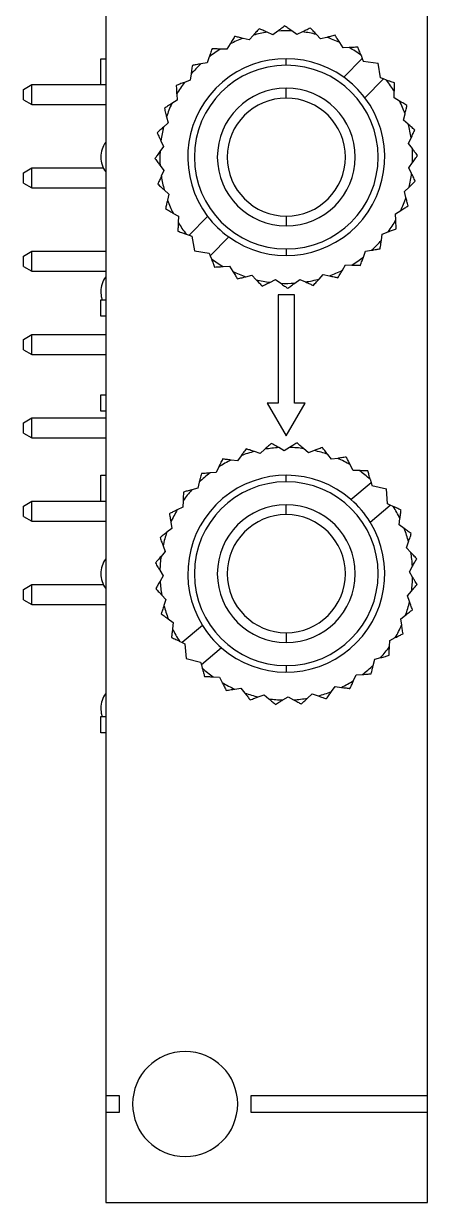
# Model space of a CAD drawing. Extents: x 280 to 292, y 410 to 538.
# Drawn here: x 279.85 to 292.16, y 409.86 to 445.8 of the extents above; entities that cross this region are included whole.
import ezdxf

# ---------------------------------------------------------------- set-up
doc = ezdxf.new("R2010")
doc.units = 0
doc.layers.get('0').update_dxf_attribs({"linetype": 'CONTINUOUS'})

msp = doc.modelspace()

# ---------------------------------------------------------------- linework, layer by layer
at = {"color": 7, "linetype": 'CONTINUOUS'}
for p, q in [((282.356, 473.864), (282.356, 413.114)), ((292.156, 413.114), (292.156, 473.864)), ((286.726, 445.305), (286.541, 445.347)), ((286.854, 445.446), (286.726, 445.305)), ((287.446, 445.456), (287.272, 445.534)), ((287.598, 445.57), (287.446, 445.456)), ((288.181, 445.465), (288.026, 445.575)), ((288.352, 445.547), (288.181, 445.465)), ((288.903, 445.329), (288.773, 445.468)), ((289.088, 445.376), (288.903, 445.329)), ((286.05, 445.016), (285.86, 445.021)), ((286.148, 445.179), (286.05, 445.016)), ((289.586, 445.056), (289.485, 445.217)), ((289.776, 445.066), (289.586, 445.056)), ((282.206, 443.929), (282.206, 444.729)), ((282.206, 444.729), (282.356, 444.729)), ((285.444, 444.6), (285.256, 444.569)), ((285.507, 444.78), (285.444, 444.6)), ((287.856, 444.529), (287.856, 444.729)), ((289.607, 444.164), (290.169, 444.739)), ((290.134, 444.832), (290.169, 444.739)), ((290.169, 444.739), (290.201, 444.654)), ((290.201, 444.654), (290.652, 444.589)), ((290.727, 444.141), (290.652, 444.589)), ((284.957, 444.263), (284.93, 444.075)), ((279.854, 443.792), (280.108, 443.939)), ((280.108, 443.329), (280.108, 443.939)), ((280.108, 443.939), (282.206, 443.939)), ((282.356, 443.929), (282.206, 443.929)), ((284.93, 444.075), (284.752, 444.007)), ((287.856, 443.529), (287.856, 443.829)), ((290.251, 443.535), (290.813, 444.11)), ((290.813, 444.11), (290.727, 444.141)), ((290.906, 444.077), (290.813, 444.11)), ((279.854, 443.476), (279.854, 443.792)), ((279.854, 443.476), (280.108, 443.329)), ((284.528, 443.459), (284.367, 443.358)), ((284.518, 443.649), (284.528, 443.459)), ((291.142, 443.534), (291.148, 443.724)), ((291.306, 443.437), (291.142, 443.534)), ((280.108, 443.329), (282.356, 443.329)), ((284.255, 442.776), (284.116, 442.646)), ((284.208, 442.961), (284.255, 442.776)), ((291.431, 442.858), (291.474, 443.044)), ((291.573, 442.731), (291.431, 442.858)), ((284.12, 442.054), (284.009, 441.899)), ((284.038, 442.226), (284.12, 442.054)), ((291.583, 442.139), (291.661, 442.312)), ((291.697, 441.986), (291.583, 442.139)), ((279.854, 441.252), (280.108, 441.399)), ((280.108, 440.789), (280.108, 441.399)), ((280.108, 441.399), (282.282, 441.399)), ((284.014, 441.471), (284.128, 441.319)), ((284.128, 441.319), (284.05, 441.145)), ((291.591, 441.404), (291.702, 441.559)), ((291.673, 441.232), (291.591, 441.404)), ((279.854, 440.936), (279.854, 441.252)), ((279.854, 440.936), (280.108, 440.789)), ((280.108, 440.789), (282.356, 440.789)), ((284.138, 440.727), (284.28, 440.599)), ((284.28, 440.599), (284.237, 440.414)), ((291.456, 440.681), (291.595, 440.812)), ((291.503, 440.497), (291.456, 440.681)), ((284.405, 440.021), (284.569, 439.923)), ((284.569, 439.923), (284.563, 439.733)), ((285.46, 439.922), (284.898, 439.347)), ((287.856, 439.929), (287.856, 439.629)), ((291.183, 439.999), (291.344, 440.1)), ((291.193, 439.809), (291.183, 439.999)), ((284.805, 439.38), (284.898, 439.347)), ((284.898, 439.347), (284.984, 439.317)), ((284.984, 439.317), (285.06, 438.868)), ((286.104, 439.293), (285.542, 438.718)), ((290.754, 439.195), (290.781, 439.383)), ((290.781, 439.383), (290.959, 439.451)), ((279.854, 438.712), (280.108, 438.859)), ((280.108, 438.249), (280.108, 438.859)), ((280.108, 438.859), (282.356, 438.859)), ((285.06, 438.868), (285.51, 438.803)), ((285.51, 438.803), (285.542, 438.718)), ((287.856, 438.929), (287.856, 438.729)), ((290.204, 438.678), (290.267, 438.857)), ((290.267, 438.857), (290.455, 438.889)), ((279.854, 438.396), (279.854, 438.712)), ((285.542, 438.718), (285.577, 438.625)), ((289.564, 438.278), (289.661, 438.442)), ((289.661, 438.442), (289.851, 438.436)), ((279.854, 438.396), (280.108, 438.249)), ((280.108, 438.249), (282.356, 438.249)), ((285.936, 438.392), (286.126, 438.402)), ((286.126, 438.402), (286.227, 438.24)), ((286.624, 438.081), (286.808, 438.128)), ((286.808, 438.128), (286.938, 437.99)), ((288.858, 438.011), (288.985, 438.153)), ((288.985, 438.153), (289.17, 438.11)), ((287.359, 437.911), (287.531, 437.993)), ((287.531, 437.993), (287.686, 437.883)), ((288.113, 437.887), (288.266, 438.001)), ((288.266, 438.001), (288.439, 437.923)), ((282.206, 436.879), (282.206, 437.379)), ((282.206, 437.379), (282.356, 437.379)), ((287.606, 437.529), (287.606, 434.229)), ((288.106, 437.529), (287.606, 437.529)), ((288.106, 434.229), (288.106, 437.529)), ((282.356, 436.879), (282.206, 436.879)), ((279.854, 436.172), (280.108, 436.319)), ((280.108, 435.709), (280.108, 436.319)), ((280.108, 436.319), (282.356, 436.319)), ((279.854, 435.856), (279.854, 436.172)), ((279.854, 435.856), (280.108, 435.709)), ((280.108, 435.709), (282.356, 435.709)), ((282.206, 433.979), (282.206, 434.479)), ((282.206, 434.479), (282.356, 434.479)), ((287.606, 434.229), (287.278, 434.229)), ((287.278, 434.229), (287.856, 433.229)), ((287.856, 433.229), (288.433, 434.229)), ((288.433, 434.229), (288.106, 434.229)), ((279.854, 433.632), (280.108, 433.779)), ((280.108, 433.169), (280.108, 433.779)), ((280.108, 433.779), (282.356, 433.779)), ((282.356, 433.979), (282.206, 433.979)), ((279.854, 433.316), (279.854, 433.632)), ((279.854, 433.316), (280.108, 433.169)), ((280.108, 433.169), (282.356, 433.169)), ((287.066, 432.695), (286.885, 432.754)), ((287.206, 432.823), (287.066, 432.695)), ((287.796, 432.778), (287.63, 432.872)), ((287.958, 432.877), (287.796, 432.778)), ((288.529, 432.718), (288.385, 432.842)), ((288.707, 432.783), (288.529, 432.718)), ((289.235, 432.516), (289.118, 432.666)), ((286.366, 432.47), (286.177, 432.493)), ((286.478, 432.624), (286.366, 432.47)), ((289.423, 432.545), (289.235, 432.516)), ((289.889, 432.179), (289.804, 432.35)), ((282.206, 431.229), (282.206, 432.029)), ((282.206, 432.029), (282.356, 432.029)), ((285.723, 432.113), (285.533, 432.099)), ((285.803, 432.286), (285.723, 432.113)), ((287.856, 431.829), (287.856, 432.029)), ((290.079, 432.172), (289.889, 432.179)), ((285.162, 431.638), (284.979, 431.587)), ((285.207, 431.823), (285.162, 431.638)), ((289.827, 431.29), (290.441, 431.81)), ((290.414, 431.906), (290.441, 431.81)), ((290.441, 431.81), (290.465, 431.722)), ((290.465, 431.722), (290.907, 431.615)), ((290.94, 431.161), (290.907, 431.615)), ((279.854, 431.092), (280.108, 431.239)), ((280.108, 430.629), (280.108, 431.239)), ((280.108, 431.239), (282.206, 431.239)), ((282.356, 431.229), (282.206, 431.229)), ((284.713, 431.252), (284.705, 431.062)), ((279.854, 430.776), (279.854, 431.092)), ((284.705, 431.062), (284.535, 430.977)), ((287.856, 430.829), (287.856, 431.129)), ((290.409, 430.603), (291.022, 431.123)), ((291.022, 431.123), (290.94, 431.161)), ((291.113, 431.081), (291.022, 431.123)), ((279.854, 430.776), (280.108, 430.629)), ((280.108, 430.629), (282.356, 430.629)), ((284.339, 430.597), (284.369, 430.409)), ((291.297, 430.519), (291.32, 430.708)), ((291.451, 430.407), (291.297, 430.519)), ((284.369, 430.409), (284.219, 430.292)), ((284.101, 429.88), (284.166, 429.702)), ((291.521, 429.819), (291.581, 429.999)), ((291.65, 429.679), (291.521, 429.819)), ((284.166, 429.702), (284.042, 429.558)), ((284.007, 429.132), (284.106, 428.969)), ((291.605, 429.088), (291.699, 429.254)), ((291.704, 428.926), (291.605, 429.088)), ((284.106, 428.969), (284.012, 428.804)), ((279.854, 428.552), (280.108, 428.699)), ((279.854, 428.236), (279.854, 428.552)), ((280.108, 428.089), (280.108, 428.699)), ((280.108, 428.699), (282.282, 428.699)), ((284.061, 428.379), (284.19, 428.239)), ((291.545, 428.356), (291.669, 428.5)), ((291.61, 428.177), (291.545, 428.356)), ((279.854, 428.236), (280.108, 428.089)), ((280.108, 428.089), (282.356, 428.089)), ((284.19, 428.239), (284.13, 428.058)), ((284.261, 427.651), (284.414, 427.539)), ((291.343, 427.649), (291.493, 427.766)), ((291.372, 427.461), (291.343, 427.649)), ((284.414, 427.539), (284.391, 427.35)), ((285.302, 427.454), (284.689, 426.934)), ((284.598, 426.976), (284.689, 426.934)), ((284.689, 426.934), (284.771, 426.896)), ((287.856, 427.229), (287.856, 426.929)), ((290.998, 426.805), (291.006, 426.995)), ((291.006, 426.995), (291.176, 427.081)), ((284.771, 426.896), (284.804, 426.442)), ((285.884, 426.768), (285.271, 426.248)), ((284.804, 426.442), (285.246, 426.335)), ((285.246, 426.335), (285.271, 426.248)), ((285.271, 426.248), (285.297, 426.152)), ((287.856, 426.229), (287.856, 426.029)), ((290.504, 426.235), (290.549, 426.42)), ((290.549, 426.42), (290.732, 426.47)), ((285.632, 425.886), (285.822, 425.878)), ((285.822, 425.878), (285.907, 425.708)), ((289.908, 425.772), (289.988, 425.944)), ((289.988, 425.944), (290.178, 425.958)), ((286.288, 425.512), (286.476, 425.542)), ((286.476, 425.542), (286.593, 425.392)), ((289.233, 425.434), (289.346, 425.587)), ((289.346, 425.587), (289.534, 425.564)), ((287.004, 425.274), (287.183, 425.34)), ((287.183, 425.34), (287.327, 425.215)), ((287.753, 425.18), (287.915, 425.279)), ((287.915, 425.279), (288.081, 425.185)), ((288.506, 425.234), (288.646, 425.363)), ((288.646, 425.363), (288.826, 425.303)), ((282.206, 424.179), (282.206, 424.679)), ((282.206, 424.679), (282.356, 424.679)), ((282.356, 424.179), (282.206, 424.179)), ((282.776, 413.114), (282.356, 413.114)), ((282.356, 413.114), (282.356, 412.614)), ((282.776, 412.614), (282.776, 413.114)), ((286.776, 413.114), (286.776, 412.614)), ((292.156, 413.114), (286.776, 413.114)), ((292.156, 412.614), (292.156, 413.114)), ((282.356, 412.614), (282.776, 412.614)), ((282.356, 412.614), (282.356, 409.864)), ((286.776, 412.614), (292.156, 412.614)), ((292.156, 409.864), (292.156, 412.614)), ((282.356, 409.864), (292.156, 409.864))]:
    msp.add_line(p, q, dxfattribs=at)
at = {"color": 7, "linetype": 'CONTINUOUS', "flags": 128}
for points in [[(282.206, 437.629), (282.22, 437.482), (282.248, 437.379)], [(282.206, 424.929), (282.22, 424.782), (282.248, 424.679)]]:
    msp.add_lwpolyline(points, dxfattribs=at)
at = {"color": 7, "linetype": 'CONTINUOUS'}
for centre, radius, start, end in [((287.856, 441.729), 3.85, 109.9689, 116.3367), ((287.856, 441.729), 3.85, 98.7189, 105.0867), ((287.856, 441.729), 3.85, 87.4689, 93.8367), ((287.856, 441.729), 3.85, 76.2189, 82.5867), ((287.856, 441.729), 3.85, 64.9689, 71.3367), ((287.856, 441.729), 3.85, 121.2189, 127.5867), ((287.856, 441.729), 3.85, 53.7189, 60.0867), ((287.856, 441.729), 3, 54.2797, 217.0258), ((287.856, 441.729), 3.85, 132.4689, 138.8367), ((287.856, 441.729), 2.8, 90, 270), ((287.856, 441.729), 2.8, 270, 90), ((287.856, 441.729), 3, 37.0258, 54.2797), ((287.856, 441.729), 3.85, 143.7189, 150.0867), ((287.856, 441.729), 2.1, 90, 270), ((287.856, 441.729), 2.1, 270, 90), ((287.856, 441.729), 3.85, 31.2189, 37.5867), ((287.856, 441.729), 1.8, 90, 270), ((287.856, 441.729), 3, 234.2797, 37.0258), ((287.856, 441.729), 1.8, 270, 90), ((287.856, 441.729), 3.85, 154.9689, 161.3367), ((287.856, 441.729), 3.85, 19.9689, 26.3367), ((287.856, 441.729), 3.85, 8.7189, 15.0867), ((287.856, 441.729), 3.85, 166.2189, 172.5867), ((282.956, 441.729), 0.75, 143.1301, 180), ((282.956, 441.729), 0.75, 180, 216.8699), ((287.856, 441.729), 3.85, 177.4689, 183.8367), ((287.856, 441.729), 3.85, 357.4689, 3.8367), ((287.856, 441.729), 3.85, 188.7189, 195.0867), ((287.856, 441.729), 3.85, 346.2189, 352.5867), ((287.856, 441.729), 3.85, 199.9689, 206.3367), ((287.856, 441.729), 3.85, 334.9689, 341.3367), ((287.856, 441.729), 3, 217.0258, 234.2797), ((287.856, 441.729), 3.85, 211.2189, 217.5867), ((287.856, 441.729), 3.85, 323.7189, 330.0867), ((287.856, 441.729), 3.85, 312.4689, 318.8367), ((287.856, 441.729), 3.85, 233.7189, 240.0867), ((287.856, 441.729), 3.85, 301.2189, 307.5867), ((282.956, 437.629), 0.75, 143.1301, 180), ((287.856, 441.729), 3.85, 244.9689, 251.3367), ((287.856, 441.729), 3.85, 289.9689, 296.3367), ((287.856, 441.729), 3.85, 256.2189, 262.5867), ((287.856, 441.729), 3.85, 267.4689, 273.8367), ((287.856, 441.729), 3.85, 278.7189, 285.0867), ((287.856, 429.029), 3.85, 104.6022, 110.97), ((287.856, 429.029), 3.85, 93.3522, 99.72), ((287.856, 429.029), 3.85, 82.1022, 88.47), ((287.856, 429.029), 3.85, 70.8522, 77.22), ((287.856, 429.029), 3.85, 115.8522, 122.22), ((287.856, 429.029), 3.85, 59.6022, 65.97), ((287.856, 429.029), 3, 48.913, 211.6592), ((287.856, 429.029), 3.85, 127.1022, 133.47), ((287.856, 429.029), 3.85, 48.3522, 54.72), ((287.856, 429.029), 3.85, 138.3522, 144.72), ((287.856, 429.029), 2.8, 90, 270), ((287.856, 429.029), 2.8, 270, 90), ((287.856, 429.029), 3, 31.6592, 48.913), ((287.856, 429.029), 3.85, 149.6022, 155.97), ((287.856, 429.029), 2.1, 90, 270), ((287.856, 429.029), 2.1, 270, 90), ((287.856, 429.029), 3.85, 25.8522, 32.22), ((287.856, 429.029), 3, 228.913, 31.6592), ((287.856, 429.029), 1.8, 90, 270), ((287.856, 429.029), 1.8, 270, 90), ((287.856, 429.029), 3.85, 160.8522, 167.22), ((287.856, 429.029), 3.85, 14.6022, 20.97), ((282.956, 429.029), 0.75, 143.1301, 180), ((287.856, 429.029), 3.85, 172.1022, 178.47), ((287.856, 429.029), 3.85, 3.3522, 9.72), ((282.956, 429.029), 0.75, 180, 216.8699), ((287.856, 429.029), 3.85, 183.3522, 189.72), ((287.856, 429.029), 3.85, 352.1022, 358.47), ((287.856, 429.029), 3.85, 194.6022, 200.97), ((287.856, 429.029), 3.85, 340.8522, 347.22), ((287.856, 429.029), 3.85, 205.8522, 212.22), ((287.856, 429.029), 3, 211.6592, 228.913), ((287.856, 429.029), 3.85, 329.6022, 335.97), ((287.856, 429.029), 3.85, 318.3522, 324.72), ((287.856, 429.029), 3.85, 307.1022, 313.47), ((287.856, 429.029), 3.85, 228.3522, 234.72), ((287.856, 429.029), 3.85, 239.6022, 245.97), ((287.856, 429.029), 3.85, 295.8522, 302.22), ((282.956, 424.929), 0.75, 143.1301, 180), ((287.856, 429.029), 3.85, 250.8522, 257.22), ((287.856, 429.029), 3.85, 262.1022, 268.47), ((287.856, 429.029), 3.85, 273.3522, 279.72), ((287.856, 429.029), 3.85, 284.6022, 290.97), ((284.776, 412.864), 1.6, 0, 180), ((284.776, 412.864), 1.6, 180, 0)]:
    msp.add_arc(centre, radius, start, end, dxfattribs=at)
for points, knots in [([(287.031, 445.643), (286.997, 445.606), (286.939, 445.541), (286.879, 445.475), (286.854, 445.446)], [0, 0, 0, 0, 0.565505, 1, 1, 1, 1]), ([(287.272, 445.534), (287.227, 445.554), (287.146, 445.591), (287.066, 445.627), (287.031, 445.643)], [0, 0, 0, 0, 0.554474, 1, 1, 1, 1]), ([(287.81, 445.728), (287.77, 445.699), (287.7, 445.646), (287.629, 445.593), (287.598, 445.57)], [0, 0, 0, 0, 0.565505, 1, 1, 1, 1]), ([(288.026, 445.575), (287.985, 445.604), (287.913, 445.655), (287.842, 445.706), (287.81, 445.728)], [0, 0, 0, 0, 0.554474, 1, 1, 1, 1]), ([(288.591, 445.661), (288.546, 445.639), (288.467, 445.601), (288.387, 445.563), (288.352, 445.547)], [0, 0, 0, 0, 0.565505, 1, 1, 1, 1]), ([(288.773, 445.468), (288.739, 445.504), (288.678, 445.568), (288.618, 445.632), (288.591, 445.661)], [0, 0, 0, 0, 0.554474, 1, 1, 1, 1]), ([(286.283, 445.407), (286.258, 445.364), (286.213, 445.289), (286.167, 445.212), (286.148, 445.179)], [0, 0, 0, 0, 0.565505, 1, 1, 1, 1]), ([(286.541, 445.347), (286.493, 445.358), (286.406, 445.378), (286.321, 445.398), (286.283, 445.407)], [0, 0, 0, 0, 0.5544743, 1, 1, 1, 1]), ([(289.344, 445.441), (289.296, 445.429), (289.211, 445.408), (289.125, 445.386), (289.088, 445.376)], [0, 0, 0, 0, 0.565505, 1, 1, 1, 1]), ([(289.485, 445.217), (289.458, 445.259), (289.411, 445.334), (289.365, 445.408), (289.344, 445.441)], [0, 0, 0, 0, 0.5544743, 1, 1, 1, 1]), ([(285.596, 445.029), (285.579, 444.982), (285.55, 444.9), (285.52, 444.816), (285.507, 444.78)], [0, 0, 0, 0, 0.565505, 1, 1, 1, 1]), ([(285.86, 445.021), (285.811, 445.023), (285.722, 445.025), (285.635, 445.028), (285.596, 445.029)], [0, 0, 0, 0, 0.5544743, 1, 1, 1, 1]), ([(290.04, 445.08), (289.99, 445.077), (289.903, 445.073), (289.814, 445.068), (289.776, 445.066)], [0, 0, 0, 0, 0.565505, 1, 1, 1, 1]), ([(290.134, 444.832), (290.116, 444.878), (290.085, 444.961), (290.054, 445.043), (290.04, 445.08)], [0, 0, 0, 0, 0.554474, 1, 1, 1, 1]), ([(284.995, 444.525), (284.988, 444.476), (284.975, 444.389), (284.963, 444.301), (284.957, 444.263)], [0, 0, 0, 0, 0.565505, 1, 1, 1, 1]), ([(285.256, 444.569), (285.208, 444.561), (285.12, 444.546), (285.034, 444.531), (284.995, 444.525)], [0, 0, 0, 0, 0.554474, 1, 1, 1, 1]), ([(284.752, 444.007), (284.706, 443.989), (284.623, 443.958), (284.541, 443.927), (284.505, 443.913)], [0, 0, 0, 0, 0.554474, 1, 1, 1, 1]), ([(284.505, 443.913), (284.507, 443.864), (284.512, 443.776), (284.516, 443.687), (284.518, 443.649)], [0, 0, 0, 0, 0.565505, 1, 1, 1, 1]), ([(291.156, 443.989), (291.109, 444.005), (291.027, 444.035), (290.943, 444.064), (290.906, 444.077)], [0, 0, 0, 0, 0.565505, 1, 1, 1, 1]), ([(291.148, 443.724), (291.15, 443.773), (291.152, 443.862), (291.155, 443.95), (291.156, 443.989)], [0, 0, 0, 0, 0.5544743, 1, 1, 1, 1]), ([(284.367, 443.358), (284.325, 443.332), (284.25, 443.284), (284.176, 443.238), (284.143, 443.217)], [0, 0, 0, 0, 0.554474, 1, 1, 1, 1]), ([(284.143, 443.217), (284.155, 443.169), (284.177, 443.084), (284.199, 442.998), (284.208, 442.961)], [0, 0, 0, 0, 0.565505, 1, 1, 1, 1]), ([(291.533, 443.301), (291.491, 443.327), (291.416, 443.372), (291.339, 443.417), (291.306, 443.437)], [0, 0, 0, 0, 0.565505, 1, 1, 1, 1]), ([(291.474, 443.044), (291.485, 443.092), (291.505, 443.178), (291.525, 443.263), (291.533, 443.301)], [0, 0, 0, 0, 0.554474, 1, 1, 1, 1]), ([(291.77, 442.554), (291.733, 442.587), (291.668, 442.646), (291.602, 442.705), (291.573, 442.731)], [0, 0, 0, 0, 0.565505, 1, 1, 1, 1]), ([(284.116, 442.646), (284.081, 442.612), (284.016, 442.551), (283.952, 442.491), (283.924, 442.464)], [0, 0, 0, 0, 0.554474, 1, 1, 1, 1]), ([(283.924, 442.464), (283.945, 442.42), (283.983, 442.341), (284.021, 442.26), (284.038, 442.226)], [0, 0, 0, 0, 0.565505, 1, 1, 1, 1]), ([(291.661, 442.312), (291.681, 442.357), (291.718, 442.438), (291.754, 442.518), (291.77, 442.554)], [0, 0, 0, 0, 0.554474, 1, 1, 1, 1]), ([(284.009, 441.899), (283.981, 441.859), (283.929, 441.786), (283.878, 441.715), (283.856, 441.683)], [0, 0, 0, 0, 0.554474, 1, 1, 1, 1]), ([(283.856, 441.683), (283.885, 441.643), (283.938, 441.573), (283.991, 441.502), (284.014, 441.471)], [0, 0, 0, 0, 0.565505, 1, 1, 1, 1]), ([(291.855, 441.774), (291.826, 441.814), (291.773, 441.884), (291.72, 441.955), (291.697, 441.986)], [0, 0, 0, 0, 0.565505, 1, 1, 1, 1]), ([(291.702, 441.559), (291.73, 441.599), (291.782, 441.671), (291.833, 441.743), (291.855, 441.774)], [0, 0, 0, 0, 0.554474, 1, 1, 1, 1]), ([(284.05, 441.145), (284.03, 441.1), (283.993, 441.019), (283.958, 440.939), (283.942, 440.904)], [0, 0, 0, 0, 0.5544743, 1, 1, 1, 1]), ([(291.595, 440.812), (291.631, 440.845), (291.695, 440.906), (291.759, 440.966), (291.787, 440.993)], [0, 0, 0, 0, 0.5544743, 1, 1, 1, 1]), ([(291.787, 440.993), (291.766, 441.038), (291.728, 441.117), (291.69, 441.197), (291.673, 441.232)], [0, 0, 0, 0, 0.5655049, 1, 1, 1, 1]), ([(283.942, 440.904), (283.978, 440.871), (284.044, 440.812), (284.11, 440.753), (284.138, 440.727)], [0, 0, 0, 0, 0.565505, 1, 1, 1, 1]), ([(284.237, 440.414), (284.226, 440.366), (284.206, 440.279), (284.186, 440.194), (284.178, 440.156)], [0, 0, 0, 0, 0.554474, 1, 1, 1, 1]), ([(291.344, 440.1), (291.386, 440.126), (291.461, 440.173), (291.535, 440.22), (291.568, 440.24)], [0, 0, 0, 0, 0.554474, 1, 1, 1, 1]), ([(291.568, 440.24), (291.556, 440.288), (291.535, 440.373), (291.513, 440.459), (291.503, 440.497)], [0, 0, 0, 0, 0.565505, 1, 1, 1, 1]), ([(284.178, 440.156), (284.22, 440.131), (284.296, 440.086), (284.372, 440.04), (284.405, 440.021)], [0, 0, 0, 0, 0.565505, 1, 1, 1, 1]), ([(284.563, 439.733), (284.562, 439.684), (284.559, 439.595), (284.556, 439.508), (284.555, 439.469)], [0, 0, 0, 0, 0.554474, 1, 1, 1, 1]), ([(290.959, 439.451), (291.005, 439.468), (291.088, 439.5), (291.17, 439.531), (291.207, 439.545)], [0, 0, 0, 0, 0.554474, 1, 1, 1, 1]), ([(291.207, 439.545), (291.204, 439.594), (291.199, 439.681), (291.195, 439.77), (291.193, 439.809)], [0, 0, 0, 0, 0.565505, 1, 1, 1, 1]), ([(284.555, 439.469), (284.602, 439.452), (284.685, 439.423), (284.768, 439.393), (284.805, 439.38)], [0, 0, 0, 0, 0.565505, 1, 1, 1, 1]), ([(290.716, 438.933), (290.723, 438.982), (290.736, 439.068), (290.748, 439.156), (290.754, 439.195)], [0, 0, 0, 0, 0.565505, 1, 1, 1, 1]), ([(290.455, 438.889), (290.504, 438.897), (290.591, 438.912), (290.678, 438.926), (290.716, 438.933)], [0, 0, 0, 0, 0.554474, 1, 1, 1, 1]), ([(285.577, 438.625), (285.595, 438.579), (285.626, 438.496), (285.657, 438.414), (285.671, 438.378)], [0, 0, 0, 0, 0.554474, 1, 1, 1, 1]), ([(289.851, 438.436), (289.9, 438.435), (289.989, 438.432), (290.077, 438.43), (290.116, 438.428)], [0, 0, 0, 0, 0.554474, 1, 1, 1, 1]), ([(290.116, 438.428), (290.132, 438.475), (290.161, 438.558), (290.191, 438.641), (290.204, 438.678)], [0, 0, 0, 0, 0.565505, 1, 1, 1, 1]), ([(285.671, 438.378), (285.721, 438.38), (285.808, 438.385), (285.897, 438.39), (285.936, 438.392)], [0, 0, 0, 0, 0.5655049, 1, 1, 1, 1]), ([(286.227, 438.24), (286.253, 438.199), (286.3, 438.123), (286.346, 438.049), (286.367, 438.016)], [0, 0, 0, 0, 0.554474, 1, 1, 1, 1]), ([(286.367, 438.016), (286.415, 438.028), (286.5, 438.05), (286.586, 438.072), (286.624, 438.081)], [0, 0, 0, 0, 0.565505, 1, 1, 1, 1]), ([(289.17, 438.11), (289.218, 438.099), (289.305, 438.079), (289.39, 438.06), (289.428, 438.051)], [0, 0, 0, 0, 0.554474, 1, 1, 1, 1]), ([(289.428, 438.051), (289.454, 438.093), (289.498, 438.169), (289.544, 438.245), (289.564, 438.278)], [0, 0, 0, 0, 0.565505, 1, 1, 1, 1]), ([(286.938, 437.99), (286.972, 437.954), (287.033, 437.889), (287.093, 437.825), (287.12, 437.797)], [0, 0, 0, 0, 0.554474, 1, 1, 1, 1]), ([(287.12, 437.797), (287.165, 437.818), (287.244, 437.856), (287.324, 437.894), (287.359, 437.911)], [0, 0, 0, 0, 0.565505, 1, 1, 1, 1]), ([(287.686, 437.883), (287.726, 437.854), (287.798, 437.802), (287.869, 437.752), (287.901, 437.729)], [0, 0, 0, 0, 0.554474, 1, 1, 1, 1]), ([(287.901, 437.729), (287.941, 437.759), (288.011, 437.811), (288.082, 437.864), (288.113, 437.887)], [0, 0, 0, 0, 0.565505, 1, 1, 1, 1]), ([(288.439, 437.923), (288.484, 437.903), (288.565, 437.867), (288.645, 437.831), (288.681, 437.815)], [0, 0, 0, 0, 0.554474, 1, 1, 1, 1]), ([(288.681, 437.815), (288.714, 437.852), (288.772, 437.917), (288.832, 437.983), (288.858, 438.011)], [0, 0, 0, 0, 0.565505, 1, 1, 1, 1]), ([(286.634, 432.838), (286.605, 432.798), (286.553, 432.727), (286.501, 432.655), (286.478, 432.624)], [0, 0, 0, 0, 0.565505, 1, 1, 1, 1]), ([(286.885, 432.754), (286.838, 432.77), (286.754, 432.798), (286.671, 432.825), (286.634, 432.838)], [0, 0, 0, 0, 0.554474, 1, 1, 1, 1]), ([(287.4, 433.003), (287.364, 432.969), (287.299, 432.91), (287.234, 432.85), (287.206, 432.823)], [0, 0, 0, 0, 0.565505, 1, 1, 1, 1]), ([(287.63, 432.872), (287.588, 432.896), (287.51, 432.94), (287.434, 432.984), (287.4, 433.003)], [0, 0, 0, 0, 0.554474, 1, 1, 1, 1]), ([(288.184, 433.015), (288.142, 432.989), (288.067, 432.944), (287.991, 432.897), (287.958, 432.877)], [0, 0, 0, 0, 0.565505, 1, 1, 1, 1]), ([(288.385, 432.842), (288.347, 432.874), (288.28, 432.933), (288.214, 432.99), (288.184, 433.015)], [0, 0, 0, 0, 0.554474, 1, 1, 1, 1]), ([(288.956, 432.874), (288.909, 432.857), (288.827, 432.827), (288.743, 432.797), (288.707, 432.783)], [0, 0, 0, 0, 0.565505, 1, 1, 1, 1]), ([(289.118, 432.666), (289.088, 432.705), (289.034, 432.775), (288.98, 432.844), (288.956, 432.874)], [0, 0, 0, 0, 0.554474, 1, 1, 1, 1]), ([(285.914, 432.526), (285.893, 432.481), (285.856, 432.402), (285.819, 432.321), (285.803, 432.286)], [0, 0, 0, 0, 0.565505, 1, 1, 1, 1]), ([(286.177, 432.493), (286.128, 432.5), (286.04, 432.51), (285.953, 432.521), (285.914, 432.526)], [0, 0, 0, 0, 0.554474, 1, 1, 1, 1]), ([(289.685, 432.586), (289.636, 432.578), (289.549, 432.565), (289.462, 432.551), (289.423, 432.545)], [0, 0, 0, 0, 0.565505, 1, 1, 1, 1]), ([(289.804, 432.35), (289.782, 432.394), (289.742, 432.473), (289.702, 432.551), (289.685, 432.586)], [0, 0, 0, 0, 0.554474, 1, 1, 1, 1]), ([(285.269, 432.08), (285.258, 432.032), (285.237, 431.947), (285.216, 431.86), (285.207, 431.823)], [0, 0, 0, 0, 0.565505, 1, 1, 1, 1]), ([(285.533, 432.099), (285.484, 432.096), (285.395, 432.089), (285.308, 432.083), (285.269, 432.08)], [0, 0, 0, 0, 0.5544743, 1, 1, 1, 1]), ([(290.344, 432.161), (290.294, 432.163), (290.207, 432.166), (290.118, 432.17), (290.079, 432.172)], [0, 0, 0, 0, 0.5655049, 1, 1, 1, 1]), ([(290.414, 431.906), (290.401, 431.953), (290.377, 432.039), (290.354, 432.123), (290.344, 432.161)], [0, 0, 0, 0, 0.554474, 1, 1, 1, 1]), ([(284.979, 431.587), (284.931, 431.574), (284.846, 431.551), (284.761, 431.527), (284.724, 431.517)], [0, 0, 0, 0, 0.554474, 1, 1, 1, 1]), ([(284.724, 431.517), (284.722, 431.467), (284.718, 431.38), (284.714, 431.291), (284.713, 431.252)], [0, 0, 0, 0, 0.565505, 1, 1, 1, 1]), ([(284.535, 430.977), (284.491, 430.955), (284.411, 430.915), (284.333, 430.876), (284.298, 430.858)], [0, 0, 0, 0, 0.554474, 1, 1, 1, 1]), ([(291.353, 430.97), (291.308, 430.991), (291.228, 431.028), (291.148, 431.065), (291.113, 431.081)], [0, 0, 0, 0, 0.565505, 1, 1, 1, 1]), ([(291.32, 430.708), (291.326, 430.756), (291.337, 430.845), (291.348, 430.931), (291.353, 430.97)], [0, 0, 0, 0, 0.554474, 1, 1, 1, 1]), ([(284.298, 430.858), (284.306, 430.809), (284.32, 430.723), (284.333, 430.635), (284.339, 430.597)], [0, 0, 0, 0, 0.565505, 1, 1, 1, 1]), ([(284.219, 430.292), (284.18, 430.261), (284.11, 430.207), (284.041, 430.153), (284.01, 430.129)], [0, 0, 0, 0, 0.554474, 1, 1, 1, 1]), ([(291.664, 430.251), (291.624, 430.28), (291.554, 430.331), (291.482, 430.384), (291.451, 430.407)], [0, 0, 0, 0, 0.565505, 1, 1, 1, 1]), ([(291.581, 429.999), (291.597, 430.046), (291.625, 430.13), (291.652, 430.214), (291.664, 430.251)], [0, 0, 0, 0, 0.554474, 1, 1, 1, 1]), ([(284.01, 430.129), (284.027, 430.082), (284.057, 430), (284.088, 429.917), (284.101, 429.88)], [0, 0, 0, 0, 0.565505, 1, 1, 1, 1]), ([(284.042, 429.558), (284.01, 429.52), (283.952, 429.453), (283.895, 429.387), (283.869, 429.357)], [0, 0, 0, 0, 0.554474, 1, 1, 1, 1]), ([(291.83, 429.484), (291.796, 429.521), (291.737, 429.585), (291.676, 429.65), (291.65, 429.679)], [0, 0, 0, 0, 0.5655049, 1, 1, 1, 1]), ([(291.699, 429.254), (291.723, 429.297), (291.767, 429.374), (291.81, 429.45), (291.83, 429.484)], [0, 0, 0, 0, 0.5544743, 1, 1, 1, 1]), ([(283.869, 429.357), (283.895, 429.315), (283.941, 429.24), (283.987, 429.165), (284.007, 429.132)], [0, 0, 0, 0, 0.565505, 1, 1, 1, 1]), ([(284.012, 428.804), (283.988, 428.761), (283.944, 428.684), (283.901, 428.607), (283.882, 428.573)], [0, 0, 0, 0, 0.554474, 1, 1, 1, 1]), ([(291.842, 428.7), (291.816, 428.742), (291.771, 428.817), (291.724, 428.893), (291.704, 428.926)], [0, 0, 0, 0, 0.565505, 1, 1, 1, 1]), ([(283.882, 428.573), (283.915, 428.537), (283.974, 428.473), (284.035, 428.407), (284.061, 428.379)], [0, 0, 0, 0, 0.565505, 1, 1, 1, 1]), ([(291.669, 428.5), (291.701, 428.537), (291.759, 428.604), (291.817, 428.671), (291.842, 428.7)], [0, 0, 0, 0, 0.554474, 1, 1, 1, 1]), ([(284.13, 428.058), (284.114, 428.011), (284.087, 427.927), (284.059, 427.844), (284.047, 427.807)], [0, 0, 0, 0, 0.5544743, 1, 1, 1, 1]), ([(291.701, 427.929), (291.684, 427.975), (291.654, 428.057), (291.624, 428.141), (291.61, 428.177)], [0, 0, 0, 0, 0.565505, 1, 1, 1, 1]), ([(284.047, 427.807), (284.087, 427.778), (284.158, 427.726), (284.229, 427.674), (284.261, 427.651)], [0, 0, 0, 0, 0.565505, 1, 1, 1, 1]), ([(291.493, 427.766), (291.531, 427.796), (291.602, 427.851), (291.671, 427.905), (291.701, 427.929)], [0, 0, 0, 0, 0.554474, 1, 1, 1, 1]), ([(284.391, 427.35), (284.385, 427.301), (284.374, 427.213), (284.363, 427.126), (284.358, 427.087)], [0, 0, 0, 0, 0.554474, 1, 1, 1, 1]), ([(291.413, 427.199), (291.405, 427.248), (291.392, 427.335), (291.378, 427.423), (291.372, 427.461)], [0, 0, 0, 0, 0.565505, 1, 1, 1, 1]), ([(284.358, 427.087), (284.403, 427.066), (284.483, 427.03), (284.563, 426.992), (284.598, 426.976)], [0, 0, 0, 0, 0.565505, 1, 1, 1, 1]), ([(291.176, 427.081), (291.22, 427.103), (291.3, 427.143), (291.378, 427.182), (291.413, 427.199)], [0, 0, 0, 0, 0.554474, 1, 1, 1, 1]), ([(290.988, 426.541), (290.99, 426.59), (290.993, 426.678), (290.997, 426.767), (290.998, 426.805)], [0, 0, 0, 0, 0.565505, 1, 1, 1, 1]), ([(290.442, 425.977), (290.454, 426.026), (290.474, 426.111), (290.495, 426.197), (290.504, 426.235)], [0, 0, 0, 0, 0.565505, 1, 1, 1, 1]), ([(290.732, 426.47), (290.78, 426.483), (290.866, 426.507), (290.95, 426.53), (290.988, 426.541)], [0, 0, 0, 0, 0.5544743, 1, 1, 1, 1]), ([(285.297, 426.152), (285.31, 426.104), (285.334, 426.019), (285.357, 425.934), (285.367, 425.897)], [0, 0, 0, 0, 0.554474, 1, 1, 1, 1]), ([(285.367, 425.897), (285.417, 425.895), (285.505, 425.891), (285.593, 425.887), (285.632, 425.886)], [0, 0, 0, 0, 0.5655049, 1, 1, 1, 1]), ([(290.178, 425.958), (290.227, 425.962), (290.316, 425.968), (290.403, 425.975), (290.442, 425.977)], [0, 0, 0, 0, 0.554474, 1, 1, 1, 1]), ([(285.907, 425.708), (285.93, 425.664), (285.969, 425.585), (286.009, 425.506), (286.026, 425.472)], [0, 0, 0, 0, 0.554474, 1, 1, 1, 1]), ([(286.026, 425.472), (286.075, 425.479), (286.162, 425.493), (286.25, 425.506), (286.288, 425.512)], [0, 0, 0, 0, 0.565505, 1, 1, 1, 1]), ([(289.534, 425.564), (289.583, 425.558), (289.671, 425.547), (289.758, 425.536), (289.797, 425.531)], [0, 0, 0, 0, 0.554474, 1, 1, 1, 1]), ([(289.797, 425.531), (289.818, 425.576), (289.855, 425.656), (289.892, 425.737), (289.908, 425.772)], [0, 0, 0, 0, 0.565505, 1, 1, 1, 1]), ([(286.593, 425.392), (286.623, 425.353), (286.678, 425.283), (286.731, 425.214), (286.755, 425.183)], [0, 0, 0, 0, 0.554474, 1, 1, 1, 1]), ([(286.755, 425.183), (286.802, 425.2), (286.884, 425.23), (286.968, 425.261), (287.004, 425.274)], [0, 0, 0, 0, 0.565505, 1, 1, 1, 1]), ([(287.327, 425.215), (287.364, 425.183), (287.431, 425.125), (287.497, 425.068), (287.527, 425.042)], [0, 0, 0, 0, 0.554474, 1, 1, 1, 1]), ([(287.527, 425.042), (287.569, 425.068), (287.644, 425.114), (287.72, 425.16), (287.753, 425.18)], [0, 0, 0, 0, 0.565505, 1, 1, 1, 1]), ([(288.081, 425.185), (288.124, 425.161), (288.201, 425.117), (288.277, 425.074), (288.311, 425.055)], [0, 0, 0, 0, 0.554474, 1, 1, 1, 1]), ([(288.311, 425.055), (288.347, 425.088), (288.412, 425.148), (288.477, 425.208), (288.506, 425.234)], [0, 0, 0, 0, 0.565505, 1, 1, 1, 1]), ([(288.826, 425.303), (288.873, 425.288), (288.957, 425.26), (289.04, 425.232), (289.077, 425.22)], [0, 0, 0, 0, 0.554474, 1, 1, 1, 1]), ([(289.077, 425.22), (289.107, 425.26), (289.158, 425.331), (289.211, 425.403), (289.233, 425.434)], [0, 0, 0, 0, 0.565505, 1, 1, 1, 1])]:
    msp.add_open_spline(points, degree=3, knots=knots, dxfattribs=at)

doc.saveas('drawing.dxf')
